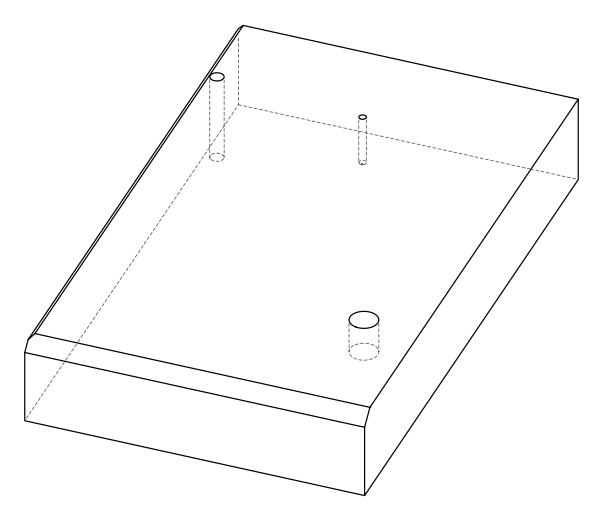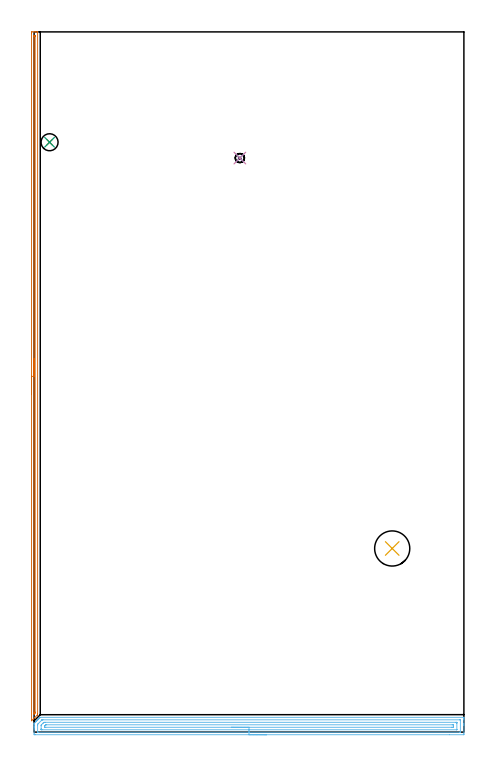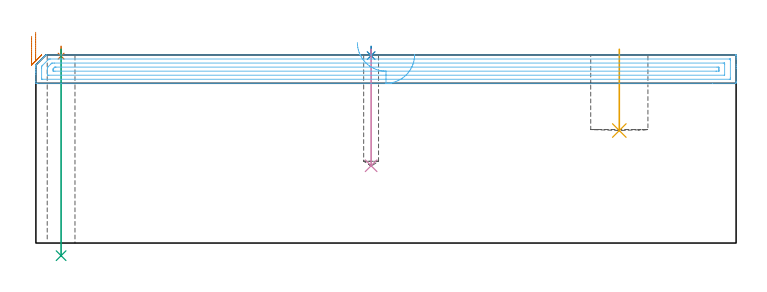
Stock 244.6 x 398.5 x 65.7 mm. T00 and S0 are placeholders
(PLAN: 7 operations, 4 tool changes, 15 min)
(1 SPOT_DRILL | STEP1HOLE | NXT0321_9005460120000 | 0.03 min | 1 mm3)
(2 SPOT_DRILL_1 | STEP1POCKET | NXT0321_9005460120000 | 0.03 min | 0 mm3)
(3 DRILL_THROUGH_HOLE_INTO_CENTER | STEP1HOLE | UGT0301_492 | 0.29 min | 4831 mm3)
(4 DRILL_BLIND_HOLE_INTO_CENTER | STEP1POCKET | UGT0301_176 | 0.16 min | 790 mm3)
(5 INDEXABLE_INSERT_DRILL_BLIND_HOLE_FROM_SOLID | STEP1POCKET_1 | NXT0302_011 | 0.12 min | 8208 mm3)
(6 AREA_MILL | FG_CHAMFER_SURFACE | UGT0205_001 | 8.02 min | 11987 mm3)
(7 AREA_MILL_1 | FG_CHAMFER_SURFACE_1 | UGT0205_001 | 6.4 min | 2387 mm3)
(TOOL NXT0321_9005460120000 | NC Spot Drill, 142deg, 12mm, Carbide, Uncoated | D12 PA142 FL30 Z2)
(TOOL UGT0301_492 | Carbide Drill 9.7 mm | D9.7 PA118 FL87 Z2)
(TOOL UGT0301_176 | Twist Drill 5.2 mm | D5.2 PA118 FL50 Z2)
(TOOL NXT0302_011 | Index. Insert Drill 20mm [880-D2000L25-05] | D20 PA176 FL100 Z2)
(TOOL UGT0205_001 | Chamfer Mill 20 x 3 x 45 deg. | D20 FL50 Z2)
(OP 1 SPOT_DRILL)
G17 G21 G94 G90
T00 M6
G54
G17 G0 G90 X8.8 Y335.7 S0 M3
G43 Z75.7 H0
G94 G81 G98 Z65.283 F250. R68.7
G80
M5
M2
(OP 2 SPOT_DRILL_1)
G17 G21 G94 G90
T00 M6
G54
G17 G0 G90 X117.1 Y326.7 S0 M3
G43 Z75.7 H0
G94 G81 G98 Z65.476 F250. R68.7
G80
M5
M2
(OP 3 DRILL_THROUGH_HOLE_INTO_CENTER)
G17 G21 G94 G90
T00 M6
G54
G17 G0 G90 X8.8 Y335.7 S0 M3
G43 Z75.7 H0
G94 G73 G98 Z-4.414 F250. Q8.764 R67.7
G80
M5
M2
(OP 4 DRILL_BLIND_HOLE_INTO_CENTER)
G17 G21 G94 G90
T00 M6
G54
G17 G0 G90 X117.1 Y326.7 S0 M3
G43 Z75.7 H0
G94 G81 G98 Z27. F250. R67.7
G80
M5
M2
(OP 5 INDEXABLE_INSERT_DRILL_BLIND_HOLE_FROM_SOLID)
G17 G21 G94 G90
T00 M6
G54
G17 G0 G90 X203.8 Y104.5 S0 M3
G43 Z75.7 H1
G94 G81 G98 Z39.3 F250. R67.7
G80
M5
M2
(OP 6 AREA_MILL)
G17 G21 G94 G90
T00 M6
G54
G17 G0 G90 X132.3 Y-1.5 S1061 M3
G43 Z75.7 H0
Z65.8
G94 G1 X132.262 Z64.928 F250.
X132.148 Z64.063
X131.959 Z63.212
X131.697 Z62.38
X131.363 Z61.574
X130.96 Z60.8
X130.492 Z60.064
X129.96 Z59.372
X129.371 Z58.729
X128.728 Z58.14
X128.036 Z57.608
X127.3 Z57.14
X126.526 Z56.737
X125.72 Z56.403
X124.888 Z56.141
X124.036 Z55.952
X123.172 Z55.838
X122.3 Z55.8
X0.594 Y-1.499 Z55.801
X0.078 Y-1.494 Z55.803
X0.008 Y-1.491 Z55.805
X0. Y-0.981 Z56.315
Y1.678 Z58.971
Y2.27 Z59.566
Y2.564 Z59.86
Y3.156 Z60.452
Y3.45 Z60.745
Y4.038 Z61.338
Y4.336 Z61.635
Y4.779 Z62.078
X0.002 Y4.856 Z62.155
X0.01 Y4.908 Z62.205
X0.148 Y5.049 Z62.347
X0.913 Y5.813 Z63.112
X1.04 Y5.941 Z63.238
X1.206 Y6.109 Z63.403
X1.374 Y6.275 Z63.573
X1.485 Y6.386 Z63.684
X1.649 Y6.552 Z63.847
X1.814 Y6.715 Z64.013
X1.931 Y6.832 Z64.13
X2.093 Y6.995 Z64.29
X2.255 Y7.156 Z64.454
X2.377 Y7.278 Z64.576
X2.536 Y7.438 Z64.733
X2.695 Y7.596 Z64.894
X2.823 Y7.724 Z65.022
X2.979 Y7.881 Z65.176
X3.136 Y8.037 Z65.335
X3.269 Y8.17 Z65.468
X3.422 Y8.324 Z65.62
X3.457 Y8.356 Z65.652
X3.505 Y8.396 Z65.689
X3.714 Y8.4 Z65.7
X244.452
X244.59 Y8.397 Z65.688
X244.593 Y8.376 Z65.667
X244.6 Y8.056 Z65.355
Y7.584 Z64.883
Y6.995 Z64.29
Y4.928 Z62.226
Y4.336 Z61.631
Y3.746 Z61.041
Y-0.981 Z56.316
X244.597 Y-1.28 Z56.017
X244.59 Y-1.492 Z55.805
X244.377 Y-1.499 Z55.799
X236.4 Y-1.5 Z55.8
X122.3
Y-0.086 Z57.214
X2.368
X2.156 Y-0.082 Z57.218
X2.051 Y-0.079 Z57.221
X2.01 Y-0.076 Z57.224
X2.007 Y-0.042 Z57.258
X2.004 Y0.046 Z57.346
X2. Y0.279 Z57.579
X2.001 Y3.824 Z61.124
X2.008 Y4.336 Z61.636
X2.01 Y4.428 Z61.728
X2.058 Y4.496 Z61.796
X2.135 Y4.577 Z61.877
X2.377 Y4.827 Z62.127
X4.16 Y6.61 Z63.91
X4.354 Y6.802 Z64.102
X4.457 Y6.901 Z64.201
X4.521 Y6.959 Z64.259
X4.559 Y6.979 Z64.279
X4.611 Y6.98 Z64.28
X5.061 Y6.986 Z64.286
X242.232
X242.444 Y6.982 Z64.282
X242.549 Y6.979 Z64.279
X242.59 Y6.976 Z64.276
X242.593 Y6.942 Z64.242
X242.596 Y6.854 Z64.154
X242.599 Y6.621 Z63.921
Y0.417 Z57.717
X242.595 Y0.042 Z57.342
X242.59 Y-0.065 Z57.235
X242.586 Y-0.08 Z57.22
X242.58 Y-0.082 Z57.218
X242.554 Y-0.084 Z57.216
X242.443 Y-0.085 Z57.215
X242.223 Y-0.086 Z57.214
X122.3
Y1.328 Z58.628
X4.511 Y1.329 Z58.629
X4.16 Y1.33 Z58.63
X4.044 Y1.333 Z58.633
X4.011 Y1.335 Z58.635
X4.006 Y1.412 Z58.712
X4.002 Y1.518 Z58.818
X4. Y1.678 Z58.978
Y1.837 Z59.137
X4.002 Y3.608 Z60.908
X4.01 Y3.768 Z61.068
X4.027 Y4.016 Z61.316
X4.16 Y4.159 Z61.459
X4.248 Y4.249 Z61.549
X4.335 Y4.336 Z61.636
X5.137 Y5.138 Z62.438
X5.222 Y5.223 Z62.523
X5.466 Y5.46 Z62.76
X5.537 Y5.526 Z62.826
X5.598 Y5.566 Z62.866
X5.944 Y5.568 Z62.868
X6.485 Y5.571 Z62.871
X240.089
X240.44 Y5.569 Z62.869
X240.556 Y5.567 Z62.867
X240.589 Y5.565 Z62.865
X240.594 Y5.488 Z62.788
X240.598 Y5.382 Z62.682
X240.6 Y5.223 Z62.523
Y5.063 Z62.363
X240.598 Y1.52 Z58.82
X240.59 Y1.36 Z58.66
X240.584 Y1.334 Z58.634
X240.57 Y1.332 Z58.632
X240.527 Y1.33 Z58.63
X240.44 Y1.329 Z58.629
X122.3 Y1.328 Z58.628
Y2.743 Z60.043
X6.654
X6.08 Y2.748 Z60.048
X6.019 Y2.749 Z60.049
X6.01 Y2.827 Z60.127
X6.006 Y3.016 Z60.316
X6.001 Y3.392 Z60.692
X6.004 Y3.45 Z60.75
X6.012 Y3.551 Z60.851
X6.09 Y3.634 Z60.934
X6.212 Y3.76 Z61.06
X6.367 Y3.916 Z61.216
X6.526 Y4.071 Z61.371
X6.586 Y4.125 Z61.425
X6.617 Y4.15 Z61.45
X6.658 Y4.152 Z61.452
X6.835 Y4.156 Z61.456
X7.016 Y4.157 Z61.457
X237.946
X238.52 Y4.152 Z61.452
X238.581 Y4.15 Z61.45
X238.59 Y4.073 Z61.373
X238.594 Y3.884 Z61.184
X238.6 Y3.506 Z60.806
Y3.45 Z60.75
X238.599 Y3.035 Z60.335
X238.597 Y2.827 Z60.127
X238.594 Y2.776 Z60.076
X238.591 Y2.754 Z60.054
X238.576 Y2.75 Z60.05
X238.472 Y2.747 Z60.047
X237.765 Y2.743 Z60.043
X237.585
X122.3
X121.428 Z60.081
X120.563 Z60.195
X119.712 Z60.383
X118.88 Z60.646
X118.074 Z60.98
X117.3 Z61.382
X116.564 Z61.851
X115.872 Z62.382
X115.229 Z62.972
X114.64 Z63.615
X114.108 Z64.307
X113.64 Z65.043
X113.237 Z65.816
X112.903 Z66.622
X112.641 Z67.454
X112.452 Z68.306
X112.338 Z69.171
X112.3 Z70.043
G0 Z75.7
M5
M2
(OP 7 AREA_MILL_1)
G17 G21 G94 G90
T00 M6
G54
G17 G0 G90 X-1.5 Y192.45 S1061 M3
G43 Z75.7 H0
Z72.2
G94 G1 Y192.488 Z71.328 F250.
Y192.602 Z70.463
Y192.791 Z69.612
Y193.053 Z68.78
Y193.387 Z67.974
Y193.79 Z67.2
Y194.258 Z66.464
Y194.79 Z65.772
Y195.379 Z65.129
Y196.022 Z64.54
Y196.714 Z64.008
Y197.45 Z63.54
Y198.224 Z63.137
Y199.03 Z62.803
Y199.862 Z62.541
Y200.714 Z62.352
Y201.578 Z62.238
Y202.45 Z62.2
X-1.499 Y397.868 Z62.201
X-1.496 Y398.301
X-1.491 Y398.49 Z62.204
X-1.07 Y398.5 Z62.625
X0.326 Z64.022
X0.69 Z64.385
X1.645 Z65.344
X1.997 Y398.49 Z65.688
X2. Y398.315 Z65.7
Y10.61
X1.997 Y9.894 Z65.689
X1.817 Y9.717 Z65.516
X1.816 Y9.715 Z65.515
X0.474 Y8.374 Z64.173
X-0.42 Y7.479 Z63.279
X-1.315 Y6.585 Z62.385
X-1.493 Y6.419 Z62.206
X-1.5 Y6.595 Z62.2
Y202.45
X-0.086 Z63.614
X-0.085 Y395.973 Z63.615
X-0.084 Y396.079 Z63.616
X-0.079 Y396.42 Z63.621
X-0.075 Y396.491 Z63.625
X-0.026 Y396.494 Z63.674
X0.043 Y396.497 Z63.743
X0.276 Y396.5 Z63.976
X0.496 Y396.499 Z64.196
X0.531 Y396.498 Z64.231
X0.568 Y396.494 Z64.268
X0.578 Y396.49 Z64.278
X0.58 Y396.484 Z64.28
X0.583 Y396.452 Z64.283
X0.586 Y396.185 Z64.286
Y396.079
Y11.422
X0.583 Y11.069 Z64.283
X0.581 Y10.981 Z64.281
X0.579 Y10.941 Z64.279
X0.555 Y10.914 Z64.255
X0.475 Y10.829 Z64.175
X0.26 Y10.61 Z63.96
X0.13 Y10.48 Z63.83
X0.032 Y10.384 Z63.732
X-0.063 Y10.295 Z63.637
X-0.077 Y10.283 Z63.623
X-0.08 Y10.342 Z63.62
X-0.085 Y10.502 Z63.615
Y10.61
X-0.086 Y11.168 Z63.614
Y202.45
Y203.322 Z63.652
Y204.186 Z63.766
Y205.038 Z63.955
Y205.87 Z64.217
Y206.676 Z64.551
Y207.45 Z64.954
Y208.186 Z65.423
Y208.878 Z65.954
Y209.521 Z66.543
Y210.11 Z67.186
Y210.642 Z67.878
Y211.11 Z68.614
Y211.513 Z69.388
Y211.847 Z70.194
Y212.109 Z71.026
Y212.298 Z71.878
Y212.412 Z72.743
Y212.45 Z73.614
G0 Z75.7
M5
M2
